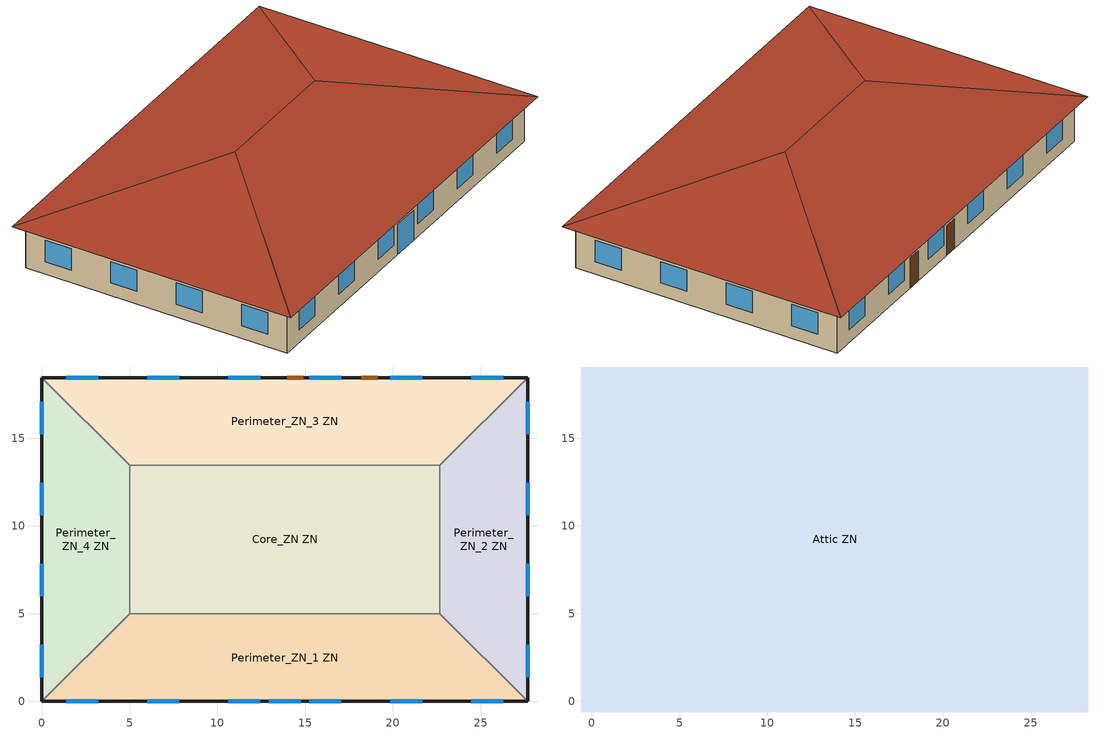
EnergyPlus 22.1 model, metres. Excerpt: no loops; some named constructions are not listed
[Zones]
Core_ZN ZN
 floor ground (Foundation F 126 Perim 0 Area 14966): 22.69,13.46 22.69,5 5,5 5,13.46 z0
 wall to Perimeter_ZN_2 ZN (Typical Interior Wall): 22.69,5 22.69,13.46 z0:3.05
 wall to Perimeter_ZN_3 ZN (Typical Interior Wall): 22.69,13.46 5,13.46 z0:3.05
 wall to Perimeter_ZN_1 ZN (Typical Interior Wall): 5,5 22.69,5 z0:3.05
 wall to Perimeter_ZN_4 ZN (Typical Interior Wall): 5,13.46 5,5 z0:3.05
Perimeter_ZN_1 ZN
 floor ground (Foundation F 126 Perim 2769 Area 11345): 22.69,5 27.69,0 0,0 5,5 z0
 wall outside (Typical Insulated Wood Framed Exterior Wall R-11.24): 0,0 27.69,0 z0:3.05
 wall to Perimeter_ZN_2 ZN (Typical Interior Wall): 27.69,0 22.69,5 z0:3.05
 wall to Perimeter_ZN_4 ZN (Typical Interior Wall): 5,5 0,0 z0:3.05
 window (U 0.54 SHGC 0.25 Simple Glazing Window U-0.54 SHGC 0.25 2): 12.93,0 14.76,0 z0:2.13
 window (U 0.54 SHGC 0.25 Simple Glazing Window U-0.54 SHGC 0.25): 1.39,0 3.22,0 / 6.01,0 7.84,0 / 10.62,0 12.45,0 / 15.24,0 17.07,0 / 19.85,0 21.68,0 / 24.47,0 26.3,0 z0.9:2.42
Perimeter_ZN_2 ZN
 floor ground (Foundation F 126 Perim 1846 Area 673): 27.69,18.46 27.69,0 22.69,5 22.69,13.46 z0
 wall outside (Typical Insulated Wood Framed Exterior Wall R-11.24): 27.69,0 27.69,18.46 z0:3.05
 wall to Perimeter_ZN_3 ZN (Typical Interior Wall): 27.69,18.46 22.69,13.46 z0:3.05
 window (U 0.54 SHGC 0.25 Simple Glazing Window U-0.54 SHGC 0.25): 27.69,1.39 27.69,3.22 / 27.69,6.01 27.69,7.84 / 27.69,10.62 27.69,12.45 / 27.69,15.24 27.69,17.07 z0.9:2.42
Perimeter_ZN_3 ZN
 floor ground (Foundation F 126 Perim 2769 Area 11345): 27.69,18.46 22.69,13.46 5,13.46 0,18.46 z0
 wall outside (Typical Insulated Wood Framed Exterior Wall R-11.24): 27.69,18.46 0,18.46 z0:3.05
 wall to Perimeter_ZN_4 ZN (Typical Interior Wall): 0,18.46 5,13.46 z0:3.05
 window (U 0.54 SHGC 0.25 Simple Glazing Window U-0.54 SHGC 0.25): 26.3,18.46 24.47,18.46 / 21.68,18.46 19.85,18.46 / 17.07,18.46 15.24,18.46 / 12.45,18.46 10.62,18.46 / 7.84,18.46 6.01,18.46 / 3.22,18.46 1.39,18.46 z0.9:2.42
 door (Typical Insulated Metal Door R-2.7): 14.91,18.46 14,18.46 / 19.13,18.46 18.22,18.46 z0:2.13
Perimeter_ZN_4 ZN
 floor ground (Foundation F 126 Perim 1846 Area 673): 0,18.46 5,13.46 5,5 0,0 z0
 wall outside (Typical Insulated Wood Framed Exterior Wall R-11.24): 0,18.46 0,0 z0:3.05
 window (U 0.54 SHGC 0.25 Simple Glazing Window U-0.54 SHGC 0.25): 0,17.07 0,15.24 / 0,12.45 0,10.62 / 0,7.84 0,6.01 / 0,3.22 0,1.39 z0.9:2.42
Attic ZN
 floor outside (Typical Attic Soffit): 28.29,19.06 28.29,-0.6 27.69,0 27.69,18.46 z3.05; 28.29,19.06 27.69,18.46 0,18.46 -0.6,19.06 z3.05; 27.69,0 28.29,-0.6 -0.6,-0.6 0,0 z3.05; -0.6,19.06 0,18.46 0,0 -0.6,-0.6 z3.05
 floor to Core_ZN ZN (Typical Wood Joist Attic Floor R-37.04 1): 22.69,13.46 22.69,5 5,5 5,13.46 z3.05
 floor to Perimeter_ZN_2 ZN (Typical Wood Joist Attic Floor R-37.04 1): 27.69,18.46 27.69,0 22.69,5 22.69,13.46 z3.05
 floor to Perimeter_ZN_3 ZN (Typical Wood Joist Attic Floor R-37.04 1): 27.69,18.46 22.69,13.46 5,13.46 0,18.46 z3.05
 floor to Perimeter_ZN_1 ZN (Typical Wood Joist Attic Floor R-37.04 1): 22.69,5 27.69,0 0,0 5,5 z3.05
 floor to Perimeter_ZN_4 ZN (Typical Wood Joist Attic Floor R-37.04 1): 0,18.46 5,13.46 5,5 0,0 z3.05
 roof outside (Typical Uninsulated Wood Joist Attic Roof): 18.46,9.23,6.33 28.29,-0.6,3.05 28.29,19.06,3.05; 18.46,9.23,6.33 28.29,19.06,3.05 -0.6,19.06,3.05 9.23,9.23,6.33; 9.23,9.23,6.33 -0.6,-0.6,3.05 28.29,-0.6,3.05 18.46,9.23,6.33; 9.23,9.23,6.33 -0.6,19.06,3.05 -0.6,-0.6,3.05
[Material]
5/8 in. Gypsum Board: Roughness=MediumSmooth; Thickness=0.0159; Conductivity=0.16; Density=800; Specific Heat=1090; Thermal Absorptance=0.9; Solar Absorptance=0.7; Visible Absorptance=0.7
[Material:NoMass]
Typical Insulation R-35.4 1: Roughness=Smooth; Thermal Resistance=6.23479; Thermal Absorptance=0.9; Solar Absorptance=0.7; Visible Absorptance=0.7
[Construction]
Typical Wood Joist Attic Floor R-37.04 1 Reversed: Typical Insulation R-35.4 1, 5/8 in. Gypsum Board
[ZoneList]
Office WholeBuilding - Sm Office: Core_ZN ZN, Perimeter_ZN_1 ZN, Perimeter_ZN_2 ZN, Perimeter_ZN_3 ZN, Perimeter_ZN_4 ZN
[PEOPLE]
Office WholeBuilding - Sm Office People: Zone or ZoneList or Space or SpaceList=Office WholeBuilding - Sm Office; Number of People Schedule=OfficeSmall BLDG_OCC_SCH; Number of People Calculation Method=People/Area; People per Floor Area=0.0602779; Fraction Radiant=0.3; Activity Level Schedule=OfficeSmall ACTIVITY_SCH; Work Efficiency Schedule=Work Efficiency Schedule; Clothing Insulation Schedule=Clothing Schedule; Air Velocity Schedule=Air Velocity Schedule; Thermal Comfort Model 1 Type=AdaptiveASH55; Thermal Comfort Model 2 Type=AdaptiveCEN15251
[Lights]
Office WholeBuilding - Sm Office Lights: Zone or ZoneList or Space or SpaceList=Office WholeBuilding - Sm Office; Schedule=OfficeSmall BLDG_LIGHT_SCH_2013; Design Level Calculation Method=Watts/Area; Watts per Zone Floor Area=8.50349; Return Air Fraction=0; Fraction Radiant=0.7; Fraction Visible=0.2; Fraction Replaceable=1; EndUse Subcategory=General
[ElectricEquipment]
Office WholeBuilding - Sm Office Elec Equip: Zone or ZoneList or Space or SpaceList=Office WholeBuilding - Sm Office; Schedule=OfficeSmall BLDG_EQUIP_SCH_2013; Design Level Calculation Method=Watts/Area; Watts per Zone Floor Area=6.78126; Fraction Latent=0; Fraction Radiant=0; Fraction Lost=0; EndUse Subcategory=General
[Schedule:Day:Interval]
Air Velocity Schedule Default: No, 24:00, 0.2
Clothing Schedule Default Winter Clothes; OfficeSmall BLDG_EQUIP_SCH_2013 Summer Design Day; OfficeSmall BLDG_LIGHT_SCH_2013 Summer Design Day; OfficeSmall BLDG_OCC_SCH Summer Design Day; OfficeSmall_BUSINESS_SCH Summer Design Day: No, 24:00, 1
OfficeSmall ACTIVITY_SCH Default; OfficeSmall ACTIVITY_SCH Summer Design Day; OfficeSmall ACTIVITY_SCH Winter Design Day: No, 24:00, 120
OfficeSmall BLDG_EQUIP_SCH_2013 Default; OfficeSmall BLDG_EQUIP_SCH_2013 Default|Wkdy Day: No, 06:00, 0.409478, 08:00, 0.479753, 12:00, 0.959505, 13:00, 0.901935, 17:00, 0.959505, 18:00, 0.479753, 23:00, 0.191901, 24:00, 0.163791
OfficeSmall BLDG_EQUIP_SCH_2013 Winter Design Day; OfficeSmall BLDG_LIGHT_SCH_2013 Winter Design Day; OfficeSmall BLDG_OCC_SCH Default; OfficeSmall BLDG_OCC_SCH Winter Design Day; OfficeSmall_BUSINESS_SCH Default; OfficeSmall_BUSINESS_SCH Winter Design Day; Work Efficiency Schedule Default: No, 24:00, 0
OfficeSmall BLDG_EQUIP_SCH_2013 Wknd Day: No, 24:00, 0.163791
OfficeSmall BLDG_LIGHT_SCH_2013 Default; OfficeSmall BLDG_LIGHT_SCH_2013 Default|Wkdy Day: No, 05:00, 0.18, 06:00, 0.23, 07:00, 0.178641, 08:00, 0.326215, 12:00, 0.699031, 13:00, 0.621361, 17:00, 0.699031, 18:00, 0.473788, 20:00, 0.326215, 22:00, 0.248544, 23:00, 0.178641, 24:00, 0.18
OfficeSmall BLDG_LIGHT_SCH_2013 Wknd Day: No, 24:00, 0.18
OfficeSmall BLDG_OCC_SCH Wkdy Day: No, 06:00, 0, 07:00, 0.11, 08:00, 0.21, 12:00, 1, 13:00, 0.53, 17:00, 1, 18:00, 0.32, 22:00, 0.11, 23:00, 0.05, 24:00, 0
OfficeSmall_BUSINESS_SCH Wkdy Day: No, 06:00, 0, 22:00, 1, 24:00, 0
[Schedule:Week:Daily]
Air Velocity Schedule Week Rule - Jan1-Dec31: Air Velocity Schedule Default, Air Velocity Schedule Default, Air Velocity Schedule Default, Air Velocity Schedule Default, Air Velocity Schedule Default, Air Velocity Schedule Default, Air Velocity Schedule Default, Air Velocity Schedule Default, Air Velocity Schedule Default, Air Velocity Schedule Default, Air Velocity Schedule Default, Air Velocity Schedule Default
Clothing Schedule Week Rule - Jan1-Dec31: Clothing Schedule Default Winter Clothes, Clothing Schedule Default Winter Clothes, Clothing Schedule Default Winter Clothes, Clothing Schedule Default Winter Clothes, Clothing Schedule Default Winter Clothes, Clothing Schedule Default Winter Clothes, Clothing Schedule Default Winter Clothes, Clothing Schedule Default Winter Clothes, Clothing Schedule Default Winter Clothes, Clothing Schedule Default Winter Clothes, Clothing Schedule Default Winter Clothes, Clothing Schedule Default Winter Clothes
OfficeSmall ACTIVITY_SCH Week Rule - Jan1-Dec31: OfficeSmall ACTIVITY_SCH Default, OfficeSmall ACTIVITY_SCH Default, OfficeSmall ACTIVITY_SCH Default, OfficeSmall ACTIVITY_SCH Default, OfficeSmall ACTIVITY_SCH Default, OfficeSmall ACTIVITY_SCH Default, OfficeSmall ACTIVITY_SCH Default, OfficeSmall ACTIVITY_SCH Default, OfficeSmall ACTIVITY_SCH Summer Design Day, OfficeSmall ACTIVITY_SCH Winter Design Day, OfficeSmall ACTIVITY_SCH Default, OfficeSmall ACTIVITY_SCH Default
OfficeSmall BLDG_EQUIP_SCH_2013 Week Rule - Jan1-Dec31: OfficeSmall BLDG_EQUIP_SCH_2013 Wknd Day, OfficeSmall BLDG_EQUIP_SCH_2013 Default|Wkdy Day, OfficeSmall BLDG_EQUIP_SCH_2013 Default|Wkdy Day, OfficeSmall BLDG_EQUIP_SCH_2013 Default|Wkdy Day, OfficeSmall BLDG_EQUIP_SCH_2013 Default|Wkdy Day, OfficeSmall BLDG_EQUIP_SCH_2013 Default|Wkdy Day, OfficeSmall BLDG_EQUIP_SCH_2013 Wknd Day, OfficeSmall BLDG_EQUIP_SCH_2013 Default, OfficeSmall BLDG_EQUIP_SCH_2013 Summer Design Day, OfficeSmall BLDG_EQUIP_SCH_2013 Winter Design Day, OfficeSmall BLDG_EQUIP_SCH_2013 Default, OfficeSmall BLDG_EQUIP_SCH_2013 Default
OfficeSmall BLDG_LIGHT_SCH_2013 Week Rule - Jan1-Dec31: OfficeSmall BLDG_LIGHT_SCH_2013 Wknd Day, OfficeSmall BLDG_LIGHT_SCH_2013 Default|Wkdy Day, OfficeSmall BLDG_LIGHT_SCH_2013 Default|Wkdy Day, OfficeSmall BLDG_LIGHT_SCH_2013 Default|Wkdy Day, OfficeSmall BLDG_LIGHT_SCH_2013 Default|Wkdy Day, OfficeSmall BLDG_LIGHT_SCH_2013 Default|Wkdy Day, OfficeSmall BLDG_LIGHT_SCH_2013 Wknd Day, OfficeSmall BLDG_LIGHT_SCH_2013 Default, OfficeSmall BLDG_LIGHT_SCH_2013 Summer Design Day, OfficeSmall BLDG_LIGHT_SCH_2013 Winter Design Day, OfficeSmall BLDG_LIGHT_SCH_2013 Default, OfficeSmall BLDG_LIGHT_SCH_2013 Default
OfficeSmall BLDG_OCC_SCH Week Rule - Jan1-Dec31: OfficeSmall BLDG_OCC_SCH Default, OfficeSmall BLDG_OCC_SCH Wkdy Day, OfficeSmall BLDG_OCC_SCH Wkdy Day, OfficeSmall BLDG_OCC_SCH Wkdy Day, OfficeSmall BLDG_OCC_SCH Wkdy Day, OfficeSmall BLDG_OCC_SCH Wkdy Day, OfficeSmall BLDG_OCC_SCH Default, OfficeSmall BLDG_OCC_SCH Default, OfficeSmall BLDG_OCC_SCH Summer Design Day, OfficeSmall BLDG_OCC_SCH Winter Design Day, OfficeSmall BLDG_OCC_SCH Default, OfficeSmall BLDG_OCC_SCH Default
OfficeSmall_BUSINESS_SCH Week Rule - Jan1-Dec31: OfficeSmall_BUSINESS_SCH Default, OfficeSmall_BUSINESS_SCH Wkdy Day, OfficeSmall_BUSINESS_SCH Wkdy Day, OfficeSmall_BUSINESS_SCH Wkdy Day, OfficeSmall_BUSINESS_SCH Wkdy Day, OfficeSmall_BUSINESS_SCH Wkdy Day, OfficeSmall_BUSINESS_SCH Default, OfficeSmall_BUSINESS_SCH Default, OfficeSmall_BUSINESS_SCH Summer Design Day, OfficeSmall_BUSINESS_SCH Winter Design Day, OfficeSmall_BUSINESS_SCH Default, OfficeSmall_BUSINESS_SCH Default
Work Efficiency Schedule Week Rule - Jan1-Dec31: Work Efficiency Schedule Default, Work Efficiency Schedule Default, Work Efficiency Schedule Default, Work Efficiency Schedule Default, Work Efficiency Schedule Default, Work Efficiency Schedule Default, Work Efficiency Schedule Default, Work Efficiency Schedule Default, Work Efficiency Schedule Default, Work Efficiency Schedule Default, Work Efficiency Schedule Default, Work Efficiency Schedule Default
[Schedule:Year]
Air Velocity Schedule: Air Velocity Schedule Week Rule - Jan1-Dec31, 1, 1, 12, 31
Clothing Schedule: Clothing Schedule Week Rule - Jan1-Dec31, 1, 1, 12, 31
OfficeSmall ACTIVITY_SCH: OfficeSmall ACTIVITY_SCH Week Rule - Jan1-Dec31, 1, 1, 12, 31
OfficeSmall BLDG_EQUIP_SCH_2013: OfficeSmall BLDG_EQUIP_SCH_2013 Week Rule - Jan1-Dec31, 1, 1, 12, 31
OfficeSmall BLDG_LIGHT_SCH_2013: OfficeSmall BLDG_LIGHT_SCH_2013 Week Rule - Jan1-Dec31, 1, 1, 12, 31
OfficeSmall BLDG_OCC_SCH: OfficeSmall BLDG_OCC_SCH Week Rule - Jan1-Dec31, 1, 1, 12, 31
OfficeSmall_BUSINESS_SCH: OfficeSmall_BUSINESS_SCH Week Rule - Jan1-Dec31, 1, 1, 12, 31
Work Efficiency Schedule: Work Efficiency Schedule Week Rule - Jan1-Dec31, 1, 1, 12, 31
